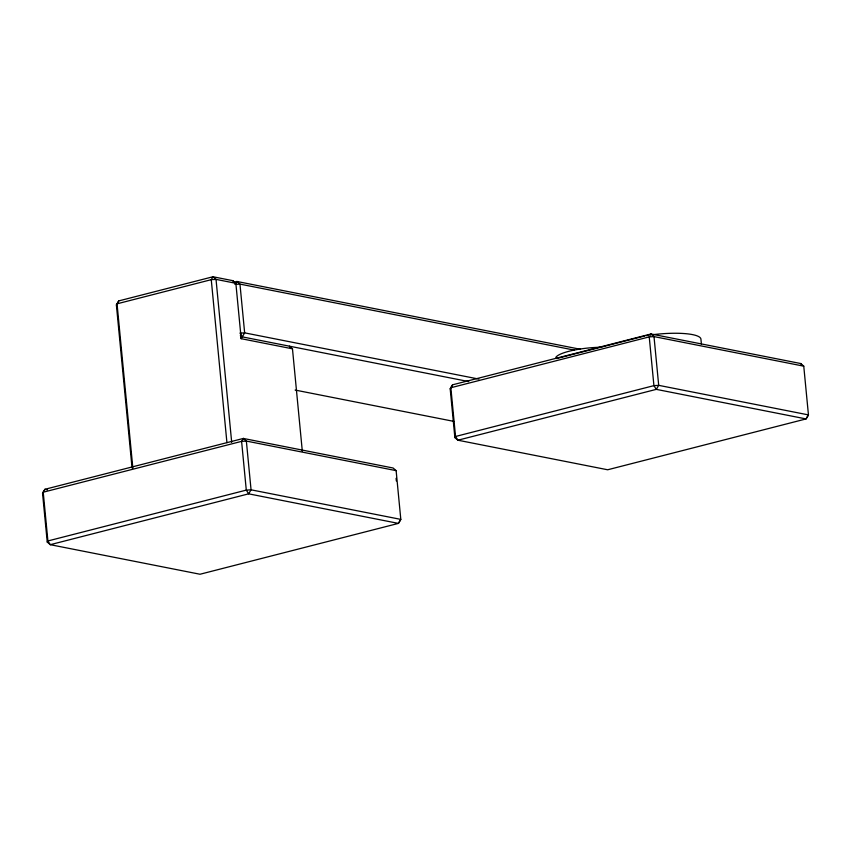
<?xml version="1.0" encoding="UTF-8"?>
<svg xmlns="http://www.w3.org/2000/svg" width="851" height="851" viewBox="0 0 851 851"><rect width="100%" height="100%" fill="white"/><g stroke="black" fill="none" stroke-linecap="round" stroke-linejoin="round"><path stroke-width="1.28" d="M302.318 451.2L292.467 348.814L241.184 338.687L235.855 283.298L232.823 280.67L212.995 276.756L118.778 300.903L116.385 304.924L132.054 467.933M574.468 350.144L239.961 284.106L235.195 284.394L236.929 281.479L580.542 349.314M452.583 384.812L450.19 388.833L454.87 437.584L457.912 440.212L607.667 469.773L806.057 418.926L808.45 414.905L803.759 366.164L800.727 363.537L650.972 333.975L452.583 384.812L450.19 388.833M116.385 304.924L118.778 300.903M42.55 493.314L44.943 489.293L243.333 438.446L393.088 468.007L396.13 470.635L400.81 519.387L398.417 523.397L200.028 574.244L50.273 544.683L47.241 542.055L42.55 493.314L44.943 489.293L47.55 489.804M47.241 542.055L47.901 540.959L43.22 492.208L241.599 441.361L246.364 441.073L396.13 470.635M235.195 284.394L235.855 283.298L216.026 279.383L211.261 279.671L117.044 303.818L132.852 468.146M454.87 437.584L455.54 436.478L450.849 387.737L649.239 336.89L654.004 336.602L803.759 366.164M234.376 282.128L236.929 281.479L239.961 284.106L244.652 332.858L241.184 338.687L240.397 335.358M556.575 358.569L644.611 336.007M239.876 333.145L244.652 332.858L478.932 379.099M468.731 381.578L242.248 336.868L240.471 334.081M295.116 390.056L453.913 421.394M292.467 348.814L289.436 346.187L290.616 348.048M800.727 363.537L801.908 365.398M232.823 280.67L234.004 282.532M701.426 344.325L700.926 339.113A42.178 9.127 -5.5 0 0 651.909 334.805M396.098 478.326L396.343 480.964M231.695 442.392L216.026 279.383L212.995 276.756L211.261 279.671L226.93 442.68M645.888 335.688A42.178 9.127 -5.5 0 1 648.26 335.315M555.852 357.356A34.2 7.393 -5.5 0 1 601.678 347.251M243.333 438.446L241.599 441.361L246.29 490.112L248.652 493.835L398.417 523.397L400.81 519.387L251.056 489.814L246.29 490.112L47.901 540.959L50.273 544.683L248.652 493.835L251.056 489.814L246.364 441.073L243.333 438.446M650.972 333.975L649.239 336.89L653.919 385.641L656.291 389.364L806.057 418.926L808.45 414.905L658.695 385.343L653.919 385.641L455.54 436.478L457.912 440.212L656.291 389.364L658.695 385.343L654.004 336.602L650.972 333.975"/></g></svg>
